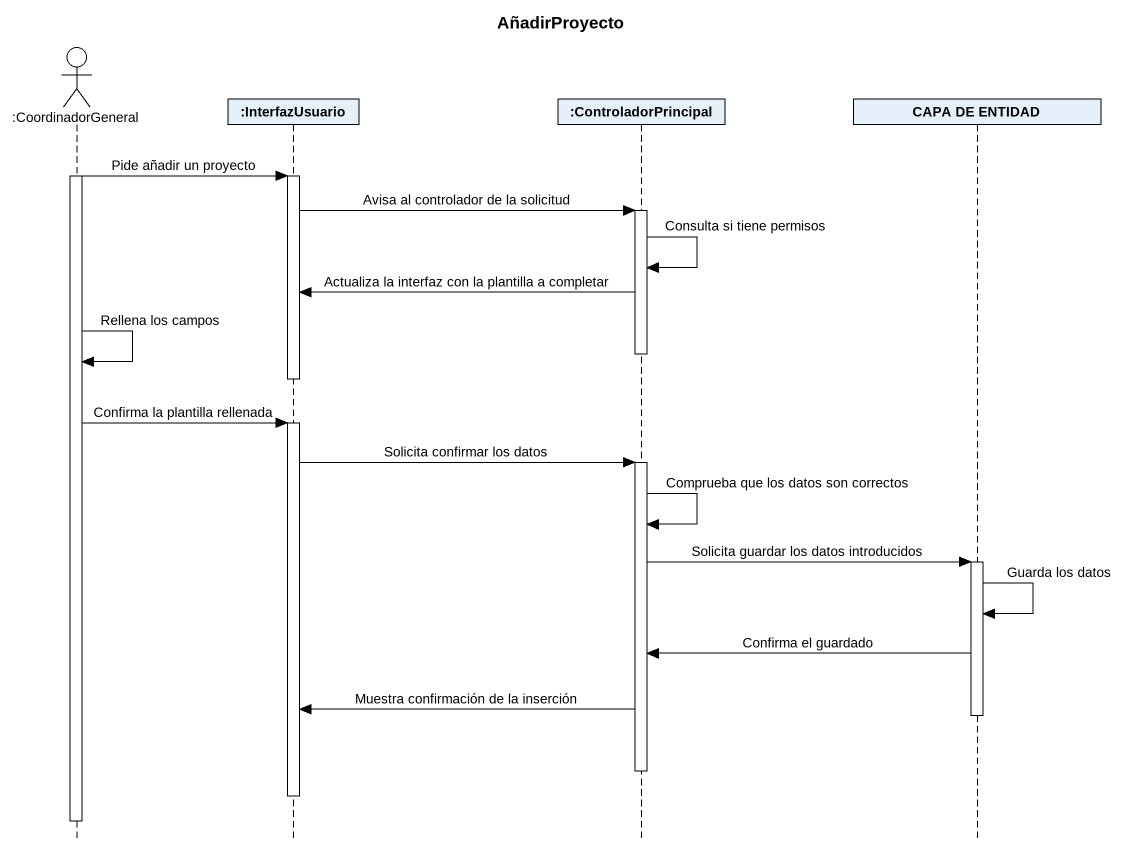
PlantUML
@startuml
title AñadirProyecto
hide footbox
actor ":CoordinadorGeneral" as CoordinadorGeneral
participant ":InterfazUsuario" as InterfazUsuario
participant ":ControladorPrincipal" as ControladorPrincipal
participant "CAPA DE ENTIDAD" as CAPA_DE_ENTIDAD

activate CoordinadorGeneral
CoordinadorGeneral -> InterfazUsuario : Pide añadir un proyecto
activate InterfazUsuario
InterfazUsuario -> ControladorPrincipal : Avisa al controlador de la solicitud
activate ControladorPrincipal
ControladorPrincipal -> ControladorPrincipal : Consulta si tiene permisos
ControladorPrincipal -> InterfazUsuario : Actualiza la interfaz con la plantilla a completar
deactivate ControladorPrincipal
CoordinadorGeneral -> CoordinadorGeneral : Rellena los campos
deactivate InterfazUsuario
CoordinadorGeneral -> InterfazUsuario : Confirma la plantilla rellenada
activate InterfazUsuario
InterfazUsuario -> ControladorPrincipal : Solicita confirmar los datos
activate ControladorPrincipal
ControladorPrincipal -> ControladorPrincipal : Comprueba que los datos son correctos
ControladorPrincipal -> CAPA_DE_ENTIDAD : Solicita guardar los datos introducidos
activate CAPA_DE_ENTIDAD
CAPA_DE_ENTIDAD -> CAPA_DE_ENTIDAD : Guarda los datos
CAPA_DE_ENTIDAD -> ControladorPrincipal : Confirma el guardado
ControladorPrincipal -> InterfazUsuario : Muestra confirmación de la inserción
deactivate CAPA_DE_ENTIDAD
deactivate ControladorPrincipal
deactivate InterfazUsuario
deactivate CoordinadorGeneral
@enduml
